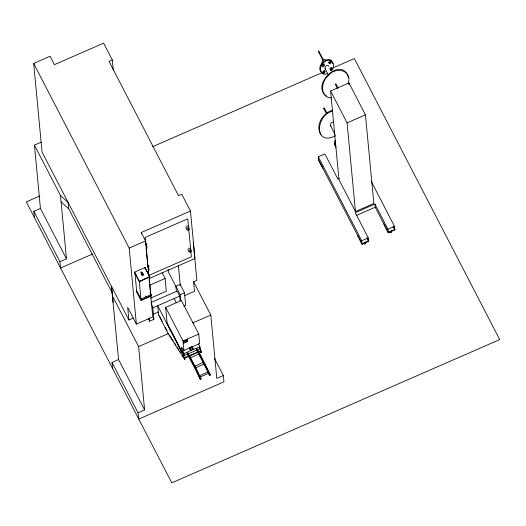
<?xml version="1.0" encoding="UTF-8"?>
<svg xmlns="http://www.w3.org/2000/svg" width="526" height="526" viewBox="0 0 526 526"><rect width="100%" height="100%" fill="white"/><g stroke="black" fill="none" stroke-linecap="round" stroke-linejoin="round"><path stroke-width="0.79" d="M144.538 279.05L144.4 279.398M188.505 227.068L187.769 218.803L145.123 237.436L145.722 243.768L146.379 243.485C147.517 244.807 146.221 246.411 145.314 244.485M323.996 64.021L323.142 65.671L321.61 65.724M324.634 70.74L323.773 72.391L322.241 72.443M331.59 67.703L331.038 69.084L330.058 69.642M203.24 362.256L204.095 364.045L203.24 362.256L194.771 366.306M204.095 364.045L195.56 367.773L194.705 365.984M190.11 357.029L190.346 357.772L198.881 354.044L198.026 352.262L198.092 352.584M208.579 373.243L207.974 371.875L199.499 375.86M208.658 373.302L200.13 377.03M208.033 370.626L210.229 375.117L206.902 367.694A81.681 11.986 66.4 0 0 202.503 358.89L201.399 356.766A81.688 11.986 66.4 0 0 197.066 348.666L196.408 348.955L196.527 350.217L197.579 352.085M321.386 64.823L321.675 64.106M347.969 83.982C353.281 69.971 335.2 65.974 328 75.961C320.775 81.629 319.723 98.283 331.715 97.843M335.003 140.383L334.424 143.933L335.601 146.715M335.437 141.218L334.858 144.768L336.035 147.556M365.399 242.144L364.972 242.88L364.084 242.716M143.953 279.069L143.9 279.411M201.024 379.128L200.367 379.417L197.059 371.994A81.878 12.013 66.4 0 0 187.223 352.966L187.881 352.676A81.878 12.013 66.4 0 1 197.717 371.711L201.044 379.128L200.209 377.438M210.229 375.117L209.552 375.4L206.251 367.983A81.878 12.013 66.4 0 0 196.408 348.955M329.703 68.623C331.485 65.954 333.247 70.057 330.492 70.484M330.703 69.951L331.544 68.886M331.137 70.793C337.008 66.079 330.946 56.302 324.641 61.897C318.348 64.678 319.308 77.237 327.514 73.607M141.27 272.468C140.159 275.466 145.288 277.531 142.27 273.06M391.495 231.151L390.331 231.249M200.386 379.417L198.19 374.92A81.839 12.006 66.4 0 0 189.452 358.028L187.341 354.235L187.223 352.966M209.572 375.406L208.467 373.151M335.516 135.793C313.608 146.951 315.85 114.753 332.485 111.19M133.354 318.026L128.883 319.979L42.06 152.086L33.677 63.422L50.082 56.256L54.421 64.652L103.629 43.152L112.314 59.938L113.307 70.431M112.314 59.938L109.033 61.371L178.492 195.685L181.772 194.252L190.451 211.038L194.942 258.542L149.463 278.412M92.681 253.973L60.51 268.03L59.911 261.698L66.473 258.831L40.423 208.46L34.44 145.13L41.206 142.171M39.844 195.961L26.3 201.879L171.805 482.848L499.7 339.592L354.36 58.55L330.282 69.07M152.711 146.655L325.015 71.372M34.46 217.665L33.861 211.327L40.423 208.46M330.591 90.978L348.962 82.95L365.458 114.852L373.841 203.516L355.464 211.544L338.974 179.642L330.591 90.978L347.088 122.874L355.464 211.544M347.088 122.874L365.458 114.852M141.395 234.149L141.244 232.538L190.451 211.038M322.938 168.34L318.625 160.259L318.296 156.774L324.858 153.908L337.883 179.09L339.336 178.452M150.758 295.684L152.77 316.935L136.365 324.101L129.179 248.101L145.584 240.934L141.244 232.538M147.405 266.649C148.312 268.576 149.614 266.978 148.47 265.65L147.819 265.939L146.169 248.522M134.531 272.139L145.025 267.556L149.805 276.788L139.331 281.693L134.531 272.139L139.305 281.377L140.961 299.077L150.804 294.777L149.147 277.209M144.729 268.017L145.025 267.556M139.305 281.377L149.805 276.788M150.101 292.634L151.6 295.79L141.099 300.379L136.326 291.141L136.622 290.681L134.965 273.112M149.45 285.289L165.105 278.445L162.087 272.606M141.099 300.379L151.567 295.474M176.434 291.785L175.908 286.243L180.175 284.375L184.514 292.772L185.711 305.442L183.745 306.296M150.66 298.11L166.321 291.272L165.105 278.445M371.488 181.858L394.513 226.384L394.842 229.869L388.28 232.735L387.951 229.251L374.926 204.068L355.247 212.668L368.266 237.851L368.594 241.335L362.039 244.202L357.667 235.49M151.008 302.476L177.078 291.088L179.682 296.125L180.129 300.872M356.273 215.515L375.229 207.237L374.926 204.068M180.845 300.971L180.247 294.639L184.514 292.772M152.823 307.861L179.682 296.125M184.284 295.77L194.495 291.312L193.594 281.811L196.875 280.378L193.285 242.381M181.845 351.118L181.904 351.756L167.143 323.214L165.651 307.381L181.398 300.497L198.762 334.076L199.656 343.577L183.909 350.454L181.483 347.318L181.608 348.587L184.212 353.623L184.376 355.629L181.72 351.171L183.581 354.478M153.421 314.193L158.3 312.063M199.972 349.626L200.722 351.066L184.974 357.943L184.797 359.672L168.149 333.694L158.806 315.14M148.181 318.408L149.627 321.208L153.888 319.341L152.691 306.678L151.245 303.877M362.039 244.202L361.71 240.717L368.266 237.851M387.951 229.251L394.513 226.384M214.286 358.009L223.346 375.531L223.945 381.863L138.647 419.13L138.049 412.798L144.611 409.932L138.621 346.595L168.478 333.55M192.799 322.925L210.794 315.061L193.43 281.482M112.603 368.765L112.005 362.427L118.567 359.56L111.512 286.394L113.175 302.555M183.909 350.454L183.015 340.953L198.762 334.076M183.147 342.505L187.085 340.789L186.96 339.52M187.519 341.624L183.581 343.346L183.403 341.446L187.335 339.724L187.519 341.624L187.085 340.789M181.608 348.587L182.305 348.284M184.212 353.623L193.364 349.29L191.858 346.371M191.885 346.687L193.397 349.612L199.959 346.746L198.466 343.866M184.389 355.523L187.341 354.235M187.999 353.945L200.136 348.646L199.959 346.746M184.797 359.672L184.613 357.772L201.017 350.605L199.525 347.712M199.992 351.283L200.873 352.65L201.202 352.505L201.017 350.605M200.307 378.786L200.965 378.496M209.493 374.768L210.15 374.486M223.346 375.531L216.784 378.398L210.794 315.061M332.734 110.138C323.122 112.748 314.574 125.642 321.103 134.735M329.868 60.181C332.439 60.194 329.73 64.409 328.408 62.436M198.881 354.044L198.591 353.676M199.446 375.603L200.117 376.899M333.569 122.321C331.788 121.723 329.887 123.873 330.453 125.596L334.977 134.36M325.653 69.228C323.082 67.479 327.974 63.12 328.881 66.414M326.731 96.232C309.683 84.883 342.209 54.921 348.284 77.493M331.038 126.227L330.453 125.596M186.362 228.593C184.652 227.436 187.913 224.53 188.518 226.719M188.459 250.764C186.743 249.6 190.011 246.694 190.616 248.89L188.597 227.515M389.904 232.104L390.936 232.716L391.62 232.42L391.607 230.506M363.657 243.571L364.696 244.182L365.373 243.886L365.36 241.973M146.169 248.325C148.141 249.39 146.175 245.727 146.53 245.07M148.266 270.495C150.607 271.455 147.497 266.287 148.47 265.65M142.211 274.842C146.037 275.256 137.924 267.892 142.224 274.907M34.44 145.13L60.483 195.494L68.104 202.457L68.702 208.789L112.11 292.732M61.082 201.826L68.702 208.789M142.244 275.164L141.961 274.822M325.732 60.076C324.253 57.853 320.768 61.213 322.26 63.094M323.47 59.786L318.638 51.009L318.361 51.548L323.227 60.95M318.361 51.548L318.98 51.107M321.097 72.082C315.337 65.178 330.289 53.422 333.043 63.567M326.988 113.169L324.364 108.106L323.944 108.06L323.746 108.547L326.37 113.609M323.746 108.547L324.364 108.106M200.321 351.138L201.202 352.505M169.352 334.917L173.297 341.072M174.612 343.123L175.927 345.174M177.236 347.226L178.991 349.961M179.866 351.329L180.74 352.69M182.496 355.425L183.811 357.476M199.656 348.192L200.136 348.646M335.818 83.667L338.06 88.013M335.2 84.107L337.442 88.453M325.061 68.597L328.434 75.119M393.303 226.634L394.816 229.553L388.254 232.42L375.229 207.237M393.034 226.371L394.842 229.869M388.28 232.735L383.908 224.023M367.082 238.14L368.568 241.02L362.006 243.886L318.598 159.943M366.786 237.837L368.594 241.335M318.296 156.774L361.71 240.717M175.908 286.243L180.247 294.639M176.532 287.689L168.346 271.863L168.116 269.443M174.106 298.558L176.348 302.897M191.201 346.66L192.726 349.737M189.886 347.232L191.411 350.309M189.61 348.251L190.741 350.441M189.261 347.837L190.774 350.757M165.651 307.381L183.015 340.953M145.058 267.872L149.831 277.103M33.677 63.422L129.179 248.101M167.071 323.326L181.989 352.177M184.613 357.772L157.701 305.724L158.596 315.225M150.127 292.949L151.6 295.79M159.358 315.922L162.278 321.564M165.197 327.205L167.018 330.729M135.248 273.014L135.971 274.414M153.165 317.941L153.888 319.341M136.622 290.681L140.961 299.077M136.293 290.825L141.073 300.057M136.365 324.101L127.686 307.309L128.883 319.979M112.577 296.223L138.621 346.595M118.567 359.56L144.611 409.932M33.861 211.327L59.911 261.698M112.005 362.427L138.049 412.798M190.004 356.792L189.491 355.99L189.564 356.312M207.921 372.027L207.375 370.909A81.839 12.006 66.4 0 0 198.637 354.011M141.81 274.289L141.632 273.855L141.737 274.388M348.962 82.95L349.113 84.574M200.722 351.066L200.873 352.65M190.688 249.679L191.365 256.806L148.713 275.44L148.266 270.686M178.406 265.65L180.326 285.96M145.584 240.934L148.904 276.071M149.141 278.524L149.522 282.613M149.68 284.244L150.607 294.054M149.325 318.039L149.627 321.208M60.483 195.494L66.473 258.831M199.65 354.379A81.839 12.006 66.4 0 1 200.367 355.701M200.728 356.372A81.839 12.006 66.4 0 1 201.451 357.719M206.935 368.404A81.839 12.006 66.4 0 1 207.757 370.067M192.266 361.737A81.839 12.006 66.4 0 1 192.989 363.104M193.351 363.801A81.839 12.006 66.4 0 1 194.087 365.202M195.547 368.042A81.839 12.006 66.4 0 1 196.652 370.219M197.02 370.948A81.839 12.006 66.4 0 1 197.75 372.415M198.026 372.967A81.839 12.006 66.4 0 1 198.848 374.637M145.498 296.348C146.116 297.348 146.281 295.093 145.498 296.348M186.776 229.198C189.36 233.912 190.55 223.484 186.776 229.198M188.873 251.369C191.451 256.077 192.641 245.649 188.873 251.369M321.82 65.665C324.404 70.372 325.594 59.944 321.82 65.665M322.458 72.378C325.035 77.092 326.225 66.664 322.458 72.378M328.783 62.62C331.36 67.335 332.55 56.907 328.783 62.62"/></g></svg>
